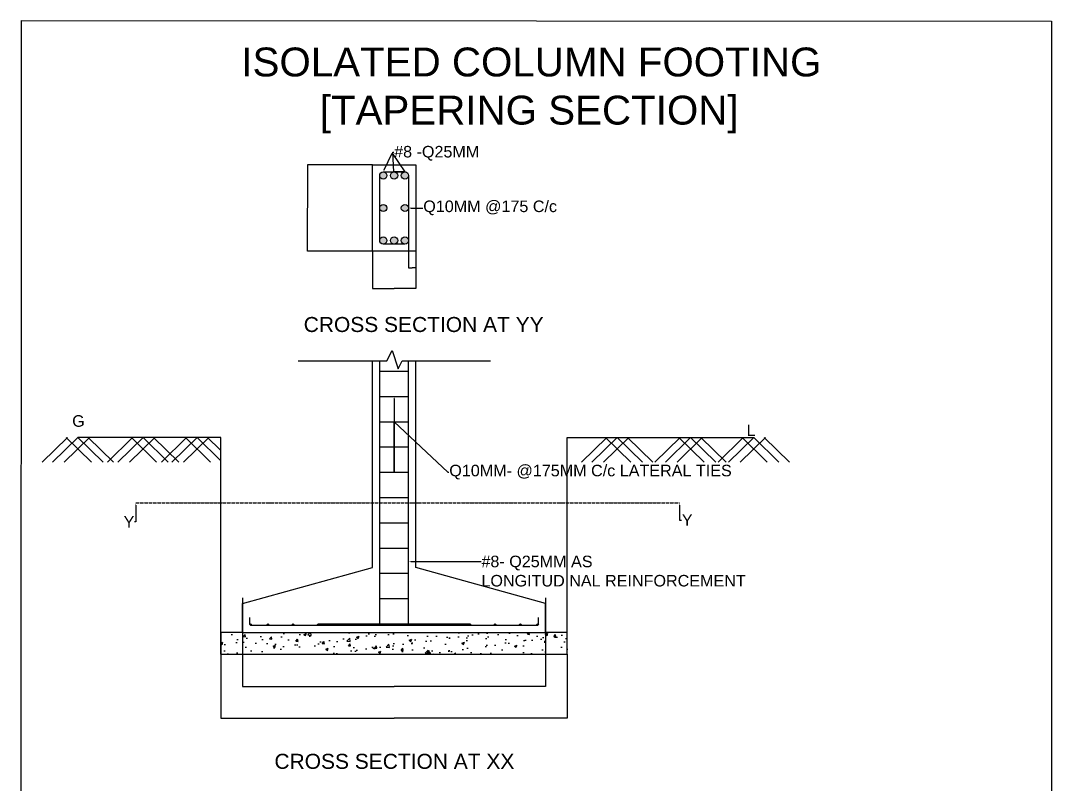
# Model space of a CAD drawing. Header units: millimetres. Extents: x 40145 to 205557, y -151835 to 42548.
# Drawn here: x 82001 to 89144, y 31424 to 36714 of the extents above; entities that cross this region are included whole.
import ezdxf
from ezdxf import colors
from ezdxf.entities.mleader import LeaderData, LeaderLine
from ezdxf.math import Vec2, Vec3

# ---------------------------------------------------------------- set-up
doc = ezdxf.new("R2010")
doc.units = ezdxf.units.MM
doc.linetypes.add('ACAD_ISO04W100', pattern=[30, 24, -3, 0, -3])
doc.styles.get("Standard").update_dxf_attribs({"font": 'arial.ttf'})
doc.dimstyles.get("Standard").update_dxf_attribs({"dimtxt": 0.18, "dimasz": 0.18, "dimexe": 0.18, "dimexo": 0.0625, "dimgap": 0.09, "dimtad": 0, "dimtih": 1, "dimtoh": 1, "dimdec": 4, "dimzin": 0, "dimdsep": 46, "dimtxsty": 'Standard', "dimcen": 0.09, "dimadec": 0, "dimazin": 0, "dimtfac": 1, "dimtdec": 4, "dimtofl": 0, "dimtmove": 0, "dimatfit": 3, "dimfxl": 1, "dimtolj": 1, "dimtzin": 0, "dimarcsym": 0})

# ---------------------------------------------------------------- blocks, each defined once
blk = doc.blocks.new('*D20')
at = {"color": 0, "lineweight": -2, "transparency": 16777216}
for p, q in [((84439.29727381651, 35715.88963027593), (83989.04549320029, 35715.88963027593)), ((83989.22549320028, 35715.70963027593), (83989.22549320028, 35416.07153341372)), ((83989.22549320028, 35116.06963027593), (83989.22549320028, 35415.70772713814)), ((84439.29727381651, 35115.88963027593), (83989.04549320029, 35115.88963027593))]:
    blk.add_line(p, q, dxfattribs=at)
at = {"color": 0, "transparency": 16777216}
for points in [[(83989.19549320028, 35715.70963027593), (83989.25549320028, 35715.70963027593), (83989.22549320028, 35715.88963027593)], [(83989.19549320028, 35116.06963027593), (83989.25549320028, 35116.06963027593), (83989.22549320028, 35115.88963027593)]]:
    blk.add_solid(points, dxfattribs=at)
at = {"layer": 'Defpoints', "color": 0, "transparency": 16777216}
for p in [(84439.35977381651, 35715.88963027593), (83989.22549320028, 35115.88963027593), (84439.35977381651, 35115.88963027593)]:
    blk.add_point(p, dxfattribs=at)
at = {"color": 0, "transparency": 16777216, "insert": (83989.22549320028, 35415.88963027589), "char_height": 0.18, "attachment_point": 5}
blk.add_mtext('\\A1;600.0000', dxfattribs=at)
blk = doc.blocks.new('*D21')
at = {"color": 0, "lineweight": -2, "transparency": 16777216}
for p, q in [((84439.35977381648, 35115.82713027592), (84439.35977381648, 34859.23791133134)), ((84739.35977381648, 35115.82713027592), (84739.35977381648, 34859.23791133134)), ((84439.53977381648, 34859.41791133134), (84588.75666331171, 34859.41791133134)), ((84739.17977381649, 34859.41791133134), (84589.96288432126, 34859.41791133134))]:
    blk.add_line(p, q, dxfattribs=at)
at = {"color": 0, "transparency": 16777216}
for points in [[(84439.53977381648, 34859.44791133134), (84439.53977381648, 34859.38791133134), (84439.35977381648, 34859.41791133134)], [(84739.17977381649, 34859.44791133134), (84739.17977381649, 34859.38791133134), (84739.35977381648, 34859.41791133134)]]:
    blk.add_solid(points, dxfattribs=at)
at = {"layer": 'Defpoints', "color": 0, "transparency": 16777216}
for p in [(84439.35977381648, 35115.88963027592), (84739.35977381648, 35115.88963027592), (84739.35977381648, 34859.41791133134)]:
    blk.add_point(p, dxfattribs=at)
at = {"color": 0, "transparency": 16777216, "insert": (84589.35977381648, 34859.41791133134), "char_height": 0.18, "attachment_point": 5}
blk.add_mtext('\\A1;300.0000', dxfattribs=at)
blk = doc.blocks.new('*D22')
at = {"color": 0, "lineweight": -2, "transparency": 16777216}
for p, q in [((84689.35977381648, 35415.82713027592), (84689.35977381648, 35002.19957253972)), ((84739.35977381648, 35415.82713027592), (84739.35977381648, 35002.19957253972)), ((84689.53977381648, 35002.37957253972), (84713.82652688606, 35002.37957253972)), ((84739.17977381649, 35002.37957253972), (84714.89302074691, 35002.37957253972))]:
    blk.add_line(p, q, dxfattribs=at)
at = {"color": 0, "transparency": 16777216}
for points in [[(84689.53977381648, 35002.40957253972), (84689.53977381648, 35002.34957253972), (84689.35977381648, 35002.37957253972)], [(84739.17977381649, 35002.40957253972), (84739.17977381649, 35002.34957253972), (84739.35977381648, 35002.37957253972)]]:
    blk.add_solid(points, dxfattribs=at)
at = {"layer": 'Defpoints', "color": 0, "transparency": 16777216}
for p in [(84689.35977381648, 35415.88963027592), (84739.35977381648, 35415.88963027592), (84739.35977381648, 35002.37957253972)]:
    blk.add_point(p, dxfattribs=at)
at = {"color": 0, "transparency": 16777216, "insert": (84714.35977381648, 35002.37957253972), "char_height": 0.18, "attachment_point": 5}
blk.add_mtext('\\A1;50.0000', dxfattribs=at)
blk = doc.blocks.new('*D7')
at = {"color": 0, "lineweight": -2, "transparency": 16777216}
for p, q in [((83539.35977381648, 32715.82713027592), (83539.35977381648, 32102.98053422626)), ((85639.35977381648, 32715.82713027592), (85639.35977381648, 32102.98053422626)), ((83539.53977381648, 32103.16053422626), (84588.68514216573, 32103.16053422626)), ((85639.17977381649, 32103.16053422626), (84590.03440546723, 32103.16053422626))]:
    blk.add_line(p, q, dxfattribs=at)
at = {"color": 0, "transparency": 16777216}
for points in [[(83539.53977381648, 32103.19053422625), (83539.53977381648, 32103.13053422626), (83539.35977381648, 32103.16053422626)], [(85639.17977381649, 32103.19053422625), (85639.17977381649, 32103.13053422626), (85639.35977381648, 32103.16053422626)]]:
    blk.add_solid(points, dxfattribs=at)
at = {"layer": 'Defpoints', "color": 0, "transparency": 16777216}
for p in [(83539.35977381648, 32715.88963027592), (85639.35977381648, 32715.88963027592), (85639.35977381648, 32103.16053422626)]:
    blk.add_point(p, dxfattribs=at)
at = {"color": 0, "transparency": 16777216, "insert": (84589.35977381648, 32103.16053422626), "char_height": 0.18, "attachment_point": 5}
blk.add_mtext('\\A1;2100.0000', dxfattribs=at)
blk = doc.blocks.new('*D23')
at = {"color": 0, "lineweight": -2, "transparency": 16777216}
for p, q in [((83389.35977381648, 32325.82713027592), (83389.35977381648, 31881.96400577256)), ((85789.35977381648, 32325.82713027592), (85789.35977381648, 31881.96400577256)), ((83389.53977381648, 31882.14400577256), (84588.68514216573, 31882.14400577256)), ((85789.17977381649, 31882.14400577256), (84590.03440546723, 31882.14400577256))]:
    blk.add_line(p, q, dxfattribs=at)
at = {"color": 0, "transparency": 16777216}
for points in [[(83389.53977381648, 31882.17400577256), (83389.53977381648, 31882.11400577256), (83389.35977381648, 31882.14400577256)], [(85789.17977381649, 31882.17400577256), (85789.17977381649, 31882.11400577256), (85789.35977381648, 31882.14400577256)]]:
    blk.add_solid(points, dxfattribs=at)
at = {"layer": 'Defpoints', "color": 0, "transparency": 16777216}
for p in [(83389.35977381648, 32325.88963027592), (85789.35977381648, 32325.88963027592), (85789.35977381648, 31882.14400577256)]:
    blk.add_point(p, dxfattribs=at)
at = {"color": 0, "transparency": 16777216, "insert": (84589.35977381648, 31882.14400577256), "char_height": 0.18, "attachment_point": 5}
blk.add_mtext('\\A1;2400.0000', dxfattribs=at)

msp = doc.modelspace()

# ---------------------------------------------------------------- hatches: boundary and pattern name
h = msp.add_hatch(color=256)
h.dxf.hatch_style = 1
h.paths.add_polyline_path([(84489.35977381648, 35640.88963027592, 1), (84539.35977381648, 35640.88963027592, 1)])
h.paths.add_polyline_path([(84614.35977381648, 35640.88963027592, 1), (84564.35977381648, 35640.88963027592, 1)])
h.paths.add_polyline_path([(84689.35977381648, 35640.88963027592, 1), (84639.35977381648, 35640.88963027592, 1)])
h.paths.add_polyline_path([(84689.35977381648, 35415.88963027592, 1), (84639.35977381648, 35415.88963027592, 1)])
h.paths.add_polyline_path([(84539.35977381648, 35415.88963027592, 1), (84489.35977381648, 35415.88963027592, 1)])
h.paths.add_polyline_path([(84489.35977381648, 35190.88963027591, 1), (84539.35977381648, 35190.88963027591, 1)])
h.paths.add_polyline_path([(84614.35977381648, 35190.88963027591, 1), (84564.35977381648, 35190.88963027591, 1)])
h.paths.add_polyline_path([(84689.35977381648, 35190.88963027591, 1), (84639.35977381648, 35190.88963027591, 1)])
h = msp.add_hatch(color=256)
h.dxf.hatch_style = 1
h.paths.add_polyline_path([(84539.35977381648, 35640.88963027592, 1), (84489.35977381648, 35640.88963027592, 1)])
h.paths.add_polyline_path([(84614.35977381648, 35640.88963027592, 1), (84564.35977381648, 35640.88963027592, 1)])
h.paths.add_polyline_path([(84689.35977381648, 35640.88963027592, 1), (84639.35977381648, 35640.88963027592, 1)])
h.paths.add_polyline_path([(84689.35977381648, 35415.88963027592, 1), (84639.35977381648, 35415.88963027592, 1)])
h.paths.add_polyline_path([(84489.35977381648, 35415.88963027592, 1), (84539.35977381648, 35415.88963027592, 1)])
h.paths.add_polyline_path([(84489.35977381648, 35190.88963027591, 1), (84539.35977381648, 35190.88963027591, 1)])
h.paths.add_polyline_path([(84564.35977381648, 35190.88963027591, 1), (84614.35977381648, 35190.88963027591, 1)])
h.paths.add_polyline_path([(84689.35977381648, 35190.88963027591, 1), (84639.35977381648, 35190.88963027591, 1)])
h = msp.add_hatch()
h.set_pattern_fill('AR-CONC', color=256)
h.set_pattern_definition([(49.99999999999999, (83173.22809601671, 25712.91397052169), (182.184668996004, -15.93908553890309), [19.05, -209.55]), (355, (83173.22809601671, 25712.91397052169), (-35.24342142496934, 191.0568452390351), [15.24, -167.64058417]), (100.4514447, (83188.41010301672, 25711.5857170217), (146.9412470903533, 175.1177519121951), [16.19000879999999, -178.0902445999999]), (46.18420000000001, (83173.22809601671, 25763.7139705217), (271.0790408921299, -42.04232793272715), [28.575, -314.325]), (96.63555760999992, (83195.81799601672, 25760.2104705217), (237.404134051503, 247.4261245977215), [24.28502314, -267.13560816]), (351.1841511700001, (83173.22809601671, 25763.7139705217), (237.404134064977, 247.4261245855326), [22.85996707, -251.45973192]), (21, (83198.62809601672, 25751.0139705217), (151.6143912691325, -102.2651981870876), [19.05, -209.55]), (326.0000000000001, (83198.62809601672, 25751.0139705217), (61.80202834764707, 184.1879661223193), [15.24, -167.64]), (71.45144499999999, (83211.26262861672, 25742.4918706217), (213.4164192787161, 81.92276888590524), [16.1900088, -178.0899376]), (37.50000000000001, (83173.22809601671, 25712.91397052169), (3.088603250591817, 84.55503887315311), [0, -165.608, 0, -170.18, 0, -168.275]), (7.499999999999999, (83173.22809601671, 25712.91397052169), (66.81966251030575, 100.1805748181195), [0, -97.02799999999999, 0, -161.798, 0, -64.135]), (327.5, (83116.58609601672, 25712.91397052169), (135.5905951668714, -5.728743992673444), [0, -63.5, 0, -198.12, 0, -262.89]), (317.5, (83091.18609601673, 25712.91397052169), (148.129181386018, 25.42649103333303), [0, -82.55, 0, -131.572, 0, -186.69])])
h.paths.add_polyline_path([(83539.35977381648, 32475.88963027592), (83389.35977381648, 32475.88963027592), (83389.35977381648, 32325.88963027592), (85789.35977381648, 32325.88963027592), (85789.35977381648, 32475.88963027592), (85639.35977381648, 32475.88963027592)])
h = msp.add_hatch()
h.set_pattern_fill('AR-CONC', color=256)
h.set_pattern_definition([(49.99999999999999, (83173.22809601671, 25712.91397052169), (182.184668996004, -15.93908553890309), [19.05, -209.55]), (355, (83173.22809601671, 25712.91397052169), (-35.24342142496934, 191.0568452390351), [15.24, -167.64058417]), (100.4514447, (83188.41010301672, 25711.5857170217), (146.9412470903533, 175.1177519121951), [16.19000879999999, -178.0902445999999]), (46.18420000000001, (83173.22809601671, 25763.7139705217), (271.0790408921299, -42.04232793272715), [28.575, -314.325]), (96.63555760999994, (83195.81799601672, 25760.2104705217), (237.404134051503, 247.4261245977215), [24.28502314, -267.13560816]), (351.1841511700001, (83173.22809601671, 25763.7139705217), (237.404134064977, 247.4261245855326), [22.85996707, -251.45973192]), (21, (83198.62809601672, 25751.0139705217), (151.6143912691325, -102.2651981870876), [19.05, -209.55]), (326.0000000000001, (83198.62809601672, 25751.0139705217), (61.80202834764707, 184.1879661223193), [15.24, -167.64]), (71.45144499999999, (83211.26262861672, 25742.4918706217), (213.4164192787161, 81.92276888590524), [16.1900088, -178.0899376]), (37.50000000000001, (83173.22809601671, 25712.91397052169), (3.088603250591817, 84.55503887315311), [0, -165.608, 0, -170.18, 0, -168.275]), (7.499999999999999, (83173.22809601671, 25712.91397052169), (66.81966251030575, 100.1805748181195), [0, -97.02799999999999, 0, -161.798, 0, -64.135]), (327.5, (83116.58609601672, 25712.91397052169), (135.5905951668714, -5.728743992673444), [0, -63.5, 0, -198.12, 0, -262.89]), (317.5, (83091.18609601673, 25712.91397052169), (148.129181386018, 25.42649103333303), [0, -82.55, 0, -131.572, 0, -186.69])])
h.paths.add_polyline_path([(85789.35977381648, 32475.88963027592), (85639.35977381648, 32475.88963027592), (83539.35977381648, 32475.88963027592), (83389.35977381648, 32475.88963027592), (83389.35977381648, 32325.88963027592), (85789.35977381648, 32325.88963027592)])

# ---------------------------------------------------------------- linework, layer by layer
at = {"ltscale": 12}
for p, q in [((82006.69448909652, 36016.23247050116), (82007.08750900197, 36713.57956878629)), ((82007.08750900197, 36713.57956878629), (89144.38638675975, 36709.57135070118)), ((89144.38638675975, 36709.57135070118), (89144.38638675975, 36016.23247050116)), ((82000.93541346918, 26134.84154307445), (82006.69448909652, 36016.23247050116)), ((89144.38638675975, 36016.23247050116), (89144.38638675975, 26134.84154307445)), ((82150.5800451031, 33655.04718357229), (82325.04961338421, 33825.88963027592)), ((82222.86384889482, 33655.04718357229), (82397.33341717595, 33825.88963027592)), ((82303.77124492911, 33655.04718357229), (82478.24081321026, 33825.88963027592)), ((82491.21563689018, 33655.22284823337), (82316.42616325725, 33825.73798468468)), ((82572.12289080888, 33655.37449382461), (82397.33341717595, 33825.88963027592)), ((82644.40656763254, 33655.50997612536), (82469.61709399961, 33826.02511257667)), ((82602.51427459228, 33655.04718357229), (82776.98384287341, 33825.88963027592)), ((82674.79807838402, 33655.04718357229), (82849.26764666513, 33825.88963027592)), ((82755.70547441831, 33655.04718357229), (82930.17504269944, 33825.88963027592)), ((82943.14986637936, 33655.22284823337), (82768.36039274643, 33825.73798468468)), ((83024.05712029806, 33655.37449382461), (82849.26764666513, 33825.88963027592)), ((83096.34079712174, 33655.50997612536), (82921.5513234888, 33826.02511257667)), ((82977.23266485814, 33655.04718357229), (83151.70223313925, 33825.88963027592)), ((83049.51646864986, 33655.04718357229), (83223.98603693099, 33825.88963027592)), ((83130.42386468415, 33655.04718357229), (83304.8934329653, 33825.88963027592)), ((83317.86825664522, 33655.22284823337), (83143.07878301229, 33825.73798468468)), ((83389.35977381648, 33664.55997623903), (83223.98603693099, 33825.88963027592)), ((83383.66445057112, 33740.76754435102), (83296.26971375465, 33826.02511257667)), ((85888.27847638025, 33655.04718357229), (86062.74804466139, 33825.88963027592)), ((85960.56228017199, 33655.04718357229), (86135.03184845312, 33825.88963027592)), ((86041.4696762063, 33655.04718357229), (86215.93924448741, 33825.88963027592)), ((86228.91406816735, 33655.22284823337), (86054.12459453441, 33825.73798468468)), ((86309.82132208605, 33655.37449382461), (86135.03184845312, 33825.88963027592)), ((86382.10499890971, 33655.50997612536), (86207.31552527678, 33826.02511257667)), ((86396.96936893128, 33655.04718357229), (86571.43893721241, 33825.88963027592)), ((86469.25317272302, 33655.04718357229), (86643.72274100414, 33825.88963027592)), ((86550.16056875732, 33655.04718357229), (86724.63013703845, 33825.88963027592)), ((86737.60496071837, 33655.22284823337), (86562.81548708543, 33825.73798468468)), ((86818.51221463707, 33655.37449382461), (86643.72274100414, 33825.88963027592)), ((86890.79589146074, 33655.50997612536), (86716.00641782781, 33826.02511257667)), ((86834.8034687793, 33655.04718357229), (87009.27303706043, 33825.88963027592)), ((86907.08727257102, 33655.04718357229), (87081.55684085216, 33825.88963027592)), ((86987.99466860533, 33655.04718357229), (87162.46423688646, 33825.88963027592)), ((87175.43906056638, 33655.22284823337), (87000.64958693345, 33825.73798468468)), ((87256.3463144851, 33655.37449382461), (87081.55684085216, 33825.88963027592)), ((87328.62999130876, 33655.50997612536), (87153.84051767582, 33826.02511257667))]:
    msp.add_line(p, q, dxfattribs=at)
for p, q in [((84439.35977381648, 35715.88963027592), (84739.35977381648, 35715.88963027592)), ((84439.35977381648, 35115.88963027592), (84439.35977381648, 35715.88963027592)), ((84439.35977381648, 35715.88963027592), (84739.35977381648, 35715.88963027592)), ((84439.35977381648, 35115.88963027592), (84439.35977381648, 35715.88963027592)), ((84514.35977381648, 35665.88963027592), (84664.35977381648, 35665.88963027592)), ((84514.35977381648, 35665.88963027592), (84664.35977381648, 35665.88963027592)), ((84739.35977381648, 35715.88963027592), (84739.35977381648, 35115.88963027592)), ((84739.35977381648, 35715.88963027592), (84739.35977381648, 35115.88963027592)), ((84489.35977381648, 35190.88963027591), (84489.35977381648, 35640.88963027592)), ((84489.35977381648, 35190.88963027591), (84489.35977381648, 35640.88963027592)), ((84689.35977381648, 35640.88963027592), (84689.35977381648, 35190.88963027591)), ((84689.35977381648, 35640.88963027592), (84689.35977381648, 35190.88963027591)), ((84664.35977381648, 35165.88963027592), (84514.35977381648, 35165.88963027592)), ((84664.35977381648, 35165.88963027592), (84514.35977381648, 35165.88963027592)), ((84739.35977381648, 35115.88963027592), (84439.35977381648, 35115.88963027592)), ((84739.35977381648, 35115.88963027592), (84439.35977381648, 35115.88963027592)), ((84538.94189133166, 34356.63921391722), (84575.85513898669, 34429.131826891)), ((84538.94189133166, 34356.63921391722), (84575.85513898669, 34429.131826891)), ((84575.85513898669, 34429.131826891), (84616.97281892486, 34302.13145639755)), ((84575.85513898669, 34429.131826891), (84616.97281892486, 34302.13145639755)), ((83925.15720199577, 34356.63921391722), (84538.94189133166, 34356.63921391722)), ((83925.15720199577, 34356.63921391722), (84538.94189133166, 34356.63921391722)), ((84439.35977381648, 32925.88963027592), (84439.35977381648, 34356.63921391722)), ((84439.35977381648, 32925.88963027592), (84439.35977381648, 34356.63921391722)), ((84489.35977381648, 32535.88963027592), (84489.35977381648, 34356.63921391722)), ((84489.35977381648, 32535.88963027592), (84489.35977381648, 34356.63921391722)), ((84616.97281892486, 34302.13145639755), (84644.48208554945, 34356.63921391722)), ((84616.97281892486, 34302.13145639755), (84644.48208554945, 34356.63921391722)), ((84644.48208554945, 34356.63921391722), (85258.26677488533, 34356.63921391722)), ((84644.48208554945, 34356.63921391722), (85258.26677488533, 34356.63921391722)), ((84689.35977381648, 32535.88963027591), (84689.35977381648, 34356.63921391722)), ((84689.35977381648, 32535.88963027591), (84689.35977381648, 34356.63921391722)), ((84739.35977381648, 32925.88963027592), (84739.35977381648, 34356.63921391722)), ((84739.35977381648, 32925.88963027592), (84739.35977381648, 34356.63921391722)), ((84489.35977381648, 34285.88963027592), (84689.35977381648, 34285.88963027592)), ((84489.35977381648, 34285.88963027592), (84689.35977381648, 34285.88963027592)), ((84489.35977381648, 34110.88963027592), (84689.35977381648, 34110.88963027592)), ((84489.35977381648, 34110.88963027592), (84689.35977381648, 34110.88963027592)), ((84489.35977381648, 33935.88963027592), (84689.35977381648, 33935.88963027592)), ((84489.35977381648, 33935.88963027592), (84689.35977381648, 33935.88963027592)), ((83389.35977381648, 33825.88963027592), (82397.33341717595, 33825.88963027592)), ((83389.35977381648, 32325.88963027592), (83389.35977381648, 33825.88963027592)), ((85789.35977381648, 32325.88963027592), (85789.35977381648, 33825.88963027592)), ((85789.35977381648, 33825.88963027592), (87081.55684085216, 33825.88963027592)), ((84489.35977381648, 33760.88963027592), (84689.35977381648, 33760.88963027592)), ((84489.35977381648, 33760.88963027592), (84689.35977381648, 33760.88963027592)), ((84489.35977381648, 33760.88963027592), (84689.35977381648, 33760.88963027592)), ((84489.35977381648, 33760.88963027592), (84689.35977381648, 33760.88963027592)), ((84489.35977381648, 33760.88963027592), (84689.35977381648, 33760.88963027592)), ((84489.35977381648, 33760.88963027592), (84689.35977381648, 33760.88963027592)), ((84489.35977381648, 33585.88963027592), (84689.35977381648, 33585.88963027592)), ((84489.35977381648, 33585.88963027592), (84689.35977381648, 33585.88963027592)), ((84489.35977381648, 33410.88963027592), (84689.35977381648, 33410.88963027592)), ((84489.35977381648, 33410.88963027592), (84689.35977381648, 33410.88963027592)), ((84489.35977381648, 33235.88963027592), (84689.35977381648, 33235.88963027592)), ((84489.35977381648, 33235.88963027592), (84689.35977381648, 33235.88963027592)), ((84489.35977381648, 33060.88963027592), (84689.35977381648, 33060.88963027592)), ((84489.35977381648, 33060.88963027592), (84689.35977381648, 33060.88963027592)), ((83539.35977381648, 32675.88963027592), (84439.35977381648, 32925.88963027592)), ((84439.35977381648, 32925.88963027592), (84439.35977381648, 32925.88963027592)), ((84489.35977381648, 32885.88963027592), (84689.35977381648, 32885.88963027592)), ((84489.35977381648, 32885.88963027592), (84689.35977381648, 32885.88963027592)), ((85639.35977381648, 32675.88963027592), (84739.35977381648, 32925.88963027592)), ((84739.35977381648, 32925.88963027592), (84739.35977381648, 32925.88963027592)), ((83539.35977381648, 32675.88963027592), (83539.35977381648, 32475.88963027592)), ((83539.35977381648, 32475.88963027592), (83539.35977381648, 32675.88963027592)), ((83539.35977381648, 32675.88963027592), (83539.35977381648, 32475.88963027592)), ((84489.35977381648, 32710.88963027592), (84689.35977381648, 32710.88963027591)), ((84489.35977381648, 32710.88963027592), (84689.35977381648, 32710.88963027591)), ((85639.35977381648, 32475.88963027592), (85639.35977381648, 32675.88963027592)), ((85639.35977381648, 32475.88963027592), (85639.35977381648, 32675.88963027592)), ((85639.35977381648, 32475.88963027592), (85639.35977381648, 32675.88963027592)), ((83589.35977381648, 32530.88963027592), (83589.35977381648, 32580.88963027592)), ((83589.35977381648, 32530.88963027592), (83589.35977381648, 32580.88963027592)), ((85589.35977381648, 32530.88963027592), (85589.35977381648, 32580.88963027592)), ((85589.35977381648, 32530.88963027592), (85589.35977381648, 32580.88963027592)), ((83589.35977381648, 32530.88963027592), (83589.35977381648, 32530.88963027592)), ((83589.35977381648, 32530.88963027592), (83589.35977381648, 32530.88963027592)), ((83594.35977381648, 32525.88963027592), (85584.35977381648, 32525.88963027592)), ((83594.35977381648, 32525.88963027592), (85584.35977381648, 32525.88963027592)), ((84064.35977381648, 32535.88963027592), (84489.35977381648, 32535.88963027592)), ((84064.35977381648, 32535.88963027592), (84489.35977381648, 32535.88963027592)), ((84489.35977381648, 32535.88963027592), (84689.35977381648, 32535.88963027591)), ((84489.35977381648, 32535.88963027592), (84689.35977381648, 32535.88963027591)), ((84689.35977381648, 32535.88963027592), (85114.35977381648, 32535.88963027592)), ((84689.35977381648, 32535.88963027592), (85114.35977381648, 32535.88963027592)), ((85589.35977381648, 32530.88963027592), (85589.35977381648, 32530.88963027592)), ((85589.35977381648, 32530.88963027592), (85589.35977381648, 32530.88963027592)), ((83539.35977381648, 32475.88963027592), (83389.35977381648, 32475.88963027592)), ((83389.35977381648, 32475.88963027592), (83389.35977381648, 32325.88963027592)), ((83539.35977381648, 32475.88963027592), (83389.35977381648, 32475.88963027592)), ((83389.35977381648, 32475.88963027592), (83389.35977381648, 32325.88963027592)), ((83539.35977381648, 32475.88963027592), (85639.35977381648, 32475.88963027592)), ((83539.35977381648, 32475.88963027592), (85639.35977381648, 32475.88963027592)), ((85789.35977381648, 32475.88963027592), (85639.35977381648, 32475.88963027592)), ((85789.35977381648, 32475.88963027592), (85639.35977381648, 32475.88963027592)), ((85789.35977381648, 32325.88963027592), (85789.35977381648, 32475.88963027592)), ((85789.35977381648, 32325.88963027592), (85789.35977381648, 32475.88963027592)), ((83389.35977381648, 32325.88963027592), (85789.35977381648, 32325.88963027592)), ((83389.35977381648, 32325.88963027592), (85789.35977381648, 32325.88963027592))]:
    msp.add_line(p, q)
at = {"linetype": 'ACAD_ISO04W100'}
msp.add_line((82799.18018815729, 33373.11883203674), (86567.36476043495, 33373.11883203674), dxfattribs=at)
for centre, radius in [((84514.35977381648, 35640.88963027592), 25), ((84514.35977381648, 35640.88963027592), 25), ((84589.35977381648, 35640.88963027592), 25), ((84589.35977381648, 35640.88963027592), 25), ((84664.35977381648, 35640.88963027592), 25), ((84664.35977381648, 35640.88963027592), 25), ((84514.35977381648, 35415.88963027592), 25), ((84514.35977381648, 35415.88963027592), 25), ((84664.35977381648, 35415.88963027592), 25), ((84664.35977381648, 35415.88963027592), 25), ((84514.35977381648, 35190.88963027591), 25), ((84514.35977381648, 35190.88963027591), 25), ((84589.35977381648, 35190.88963027591), 25), ((84589.35977381648, 35190.88963027591), 25), ((84664.35977381648, 35190.88963027591), 25), ((84664.35977381648, 35190.88963027591), 25), ((83594.35977381648, 32530.88963027592), 5), ((83594.35977381648, 32530.88963027592), 5), ((83714.35977381648, 32530.88963027592), 5), ((83714.35977381648, 32530.88963027592), 5), ((83889.35977381648, 32530.88963027592), 5), ((83889.35977381648, 32530.88963027592), 5), ((84064.35977381648, 32530.88963027592), 5), ((84064.35977381648, 32530.88963027592), 5), ((84239.35977381648, 32530.88963027592), 5), ((84239.35977381648, 32530.88963027592), 5), ((84414.35977381648, 32530.88963027592), 5), ((84414.35977381648, 32530.88963027592), 5), ((84589.35977381648, 32530.88963027592), 5), ((84589.35977381648, 32530.88963027592), 5), ((84589.35977381648, 32530.88963027592), 5), ((84589.35977381648, 32530.88963027592), 5), ((84764.35977381648, 32530.88963027592), 5), ((84764.35977381648, 32530.88963027592), 5), ((84939.35977381648, 32530.88963027592), 5), ((84939.35977381648, 32530.88963027592), 5), ((85114.35977381648, 32530.88963027592), 5), ((85114.35977381648, 32530.88963027592), 5), ((85289.35977381648, 32530.88963027592), 5), ((85289.35977381648, 32530.88963027592), 5), ((85464.35977381648, 32530.88963027592), 5), ((85464.35977381648, 32530.88963027592), 5), ((85584.35977381648, 32530.88963027592), 5), ((85584.35977381648, 32530.88963027592), 5)]:
    msp.add_circle(centre, radius)

# ---------------------------------------------------------------- texts
at = {"ltscale": 12, "attachment_point": 1}
for s, width, gutter_width, insert, char_height in [('   ISOLATED COLUMN FOOTING      \\P          [TAPERING SECTION]', 6539.922223626592, 400, (83297.809538047, 36527.17724192876), 200), ('CROSS SECTION AT YY', 2495.940851182693, 520, (83962.7515930672, 34661.11548223565), 104), ('G', 228.607072224062, 400, (82358.18434309188, 33980.91251366918), 80), ('L', 228.607072224062, 400, (87032.2822468369, 33916.42707828362), 80), ('CROSS SECTION AT XX', 2495.940851182693, 520, (83759.92742409249, 31635.76985026429), 104)]:
    msp.add_mtext_dynamic_manual_height_columns(s, width=width, gutter_width=gutter_width, heights=[0], dxfattribs=dict(at, insert=insert, char_height=char_height))

# ---------------------------------------------------------------- dimensions: what is measured, and where the dimension line sits
dim = msp.add_linear_dim(base=(83989.22549320028, 35115.88963027593), p1=(84439.35977381648, 35715.88963027592), p2=(84439.35977381648, 35115.88963027592), angle=90, dimstyle='Standard')
dim.commit()
dim.dimension.update_dxf_attribs({"geometry": '*D20', "text_midpoint": (83989.22549320028, 35415.88963027589)})
for base, p1, p2, picture, middle in [((84739.35977381648, 35002.37957253972), (84689.35977381648, 35415.88963027592), (84739.35977381648, 35415.88963027592), '*D22', (84714.35977381648, 35002.37957253972)), ((84739.35977381648, 34859.41791133134), (84439.35977381648, 35115.88963027592), (84739.35977381648, 35115.88963027592), '*D21', (84589.35977381648, 34859.41791133134)), ((85639.35977381648, 32103.16053422626), (83539.35977381648, 32715.88963027592), (85639.35977381648, 32715.88963027592), '*D7', (84589.35977381648, 32103.16053422626)), ((85789.35977381648, 31882.14400577256), (83389.35977381648, 32325.88963027592), (85789.35977381648, 32325.88963027592), '*D23', (84589.35977381648, 31882.14400577256))]:
    dim = msp.add_linear_dim(base=base, p1=p1, p2=p2, dimstyle='Standard')
    dim.commit()
    dim.dimension.update_dxf_attribs({"geometry": picture, "text_midpoint": middle})

# ---------------------------------------------------------------- leaders
ml = msp.add_multileader_mtext('Standard')
ml.set_content('#8 -Q25MM ', color=256)
ml.set_leader_properties()
ml.build(insert=Vec2(0, 0))
ml.multileader.update_dxf_attribs({"arrow_head_size": 15})
ctx = ml.context
ctx.base_point, ctx.char_height, ctx.arrow_head_size, ctx.plane_origin = Vec3(84587.50022032767, 35802.80621804723), 80, 15, Vec3(84514.35977381648, 35665.88963027592)
notes = []
notes.append((ctx, [(0, (1, 1, 0), (84579.50022032767, 35802.80621804723), (1, 0), 8, [(2, [(84514.35977381648, 35665.88963027592), (84576.17808615984, 35796.16726981749), (84664.35977381648, 35665.88963027592), (84587.84026846151, 35665.84340961846)], 0, [])])]))
ctx.mtext.insert, ctx.mtext.flow_direction = Vec3(84589.50022032767, 35845.91672282213), 5
ml = msp.add_multileader_mtext('Standard')
ml.set_content('Q10MM @175 C/c', color=256)
ml.set_leader_properties()
ml.build(insert=Vec2(0, 0))
ml.multileader.update_dxf_attribs({"arrow_head_size": 15})
ctx = ml.context
ctx.base_point, ctx.char_height, ctx.arrow_head_size, ctx.plane_origin = Vec3(84789.38257352615, 35415.88963027592), 80, 15, Vec3(84689.35977381648, 35415.88963027592)
notes.append((ctx, [(0, (1, 1, 0), (84781.38257352615, 35415.88963027592), (1, 0), 8, [(0, [(84689.35977381648, 35415.88963027592)], 0, [])])]))
ctx.mtext.insert, ctx.mtext.flow_direction = Vec3(84791.38257352615, 35467.6495211354), 5
ml = msp.add_multileader_mtext('Standard')
ml.set_content('Q10MM- @175MM C/c LATERAL TIES', color=256)
ml.set_leader_properties()
ml.build(insert=Vec2(0, 0))
ml.multileader.update_dxf_attribs({"arrow_head_size": 15})
ctx = ml.context
ctx.base_point, ctx.char_height, ctx.arrow_head_size, ctx.plane_origin = Vec3(84969.68483564748, 33585.88963027592), 80, 15, Vec3(84589.35977381648, 34110.88963027592)
notes.append((ctx, [(0, (1, 1, 0), (84961.68483564748, 33585.88963027592), (1, 0), 8, [(2, [(84589.35977381648, 34110.88963027592), (84589.35977381648, 33585.88963027592), (84589.35977381648, 33760.88963027592), (84589.35977381648, 33935.88963027592)], 0, [])])]))
ctx.mtext.insert, ctx.mtext.flow_direction = Vec3(84971.68483564748, 33637.6495211354), 5
at = {"ltscale": 12}
ml = msp.add_multileader_mtext('Standard', dxfattribs=at)
ml.set_content('Y', color=256)
ml.set_leader_properties()
ml.build(insert=Vec2(0, 0))
ml.multileader.update_dxf_attribs({"arrow_head_size": 15})
ctx = ml.context
ctx.base_point, ctx.char_height, ctx.arrow_head_size, ctx.plane_origin = Vec3(82713.83775978076, 33242.48925311748), 80, 15, Vec3(82799.18018815729, 33373.11883203674)
ctx.text_align_type = 2
notes.append((ctx, [(0, (1, 1, 0), (82799.18018815729, 33242.48925311748), (-1, 0), 8, [(0, [(82799.18018815729, 33373.11883203674)], 0, [])])]))
ctx.mtext.insert, ctx.mtext.alignment, ctx.mtext.flow_direction = Vec3(82789.18018815729, 33282.48925311748), 3, 5
ml = msp.add_multileader_mtext('Standard', dxfattribs=at)
ml.set_content('Y', color=256)
ml.set_leader_properties()
ml.build(insert=Vec2(0, 0))
ml.multileader.update_dxf_attribs({"arrow_head_size": 15})
ctx = ml.context
ctx.base_point, ctx.char_height, ctx.arrow_head_size, ctx.plane_origin = Vec3(86581.21873062415, 33254.9435779114), 80, 15, Vec3(86567.36476043495, 33373.11883203674)
notes.append((ctx, [(0, (1, 1, 0), (86573.21873062415, 33254.9435779114), (1, 0), 8, [(0, [(86567.36476043495, 33373.11883203674), (86567.36476043495, 33254.9435779114)], 0, [])])]))
ctx.mtext.insert, ctx.mtext.flow_direction = Vec3(86583.21873062415, 33294.9435779114), 5
ml = msp.add_multileader_mtext('Standard')
ml.set_content('#8- Q25MM AS \\PLONGITUDINAL REINFORCEMENT', color=256)
ml.set_leader_properties()
ml.build(insert=Vec2(0, 0))
ml.multileader.update_dxf_attribs({"arrow_head_size": 15})
ctx = ml.context
ctx.base_point, ctx.char_height, ctx.arrow_head_size, ctx.plane_origin = Vec3(85192.5824580848, 32967.41273235453), 80, 15, Vec3(84689.35977381648, 32967.41436731459)
notes.append((ctx, [(0, (1, 1, 0), (85184.5824580848, 32967.41273235453), (1, 0), 8, [(0, [(84689.35977381648, 32967.41436731459), (85184.579351254, 32967.41436731459)], 0, [])])]))
ctx.mtext.insert, ctx.mtext.flow_direction = Vec3(85194.5824580848, 33008.09486059463), 5
for ctx, leaders in notes:
    for number, flags, end, landing, length, lines in leaders:
        leader = LeaderData()
        leader.index, (leader.has_last_leader_line, leader.has_dogleg_vector, leader.attachment_direction) = number, flags
        leader.last_leader_point, leader.dogleg_vector, leader.dogleg_length = Vec3(end), Vec3(landing), length
        for number, points, colour, breaks in lines:
            line = LeaderLine()
            line.index, line.vertices, line.color, line.breaks = number, Vec3.list(points), colors.encode_raw_color(colour), breaks
            leader.lines.append(line)
        ctx.leaders.append(leader)

doc.saveas('drawing.dxf')
